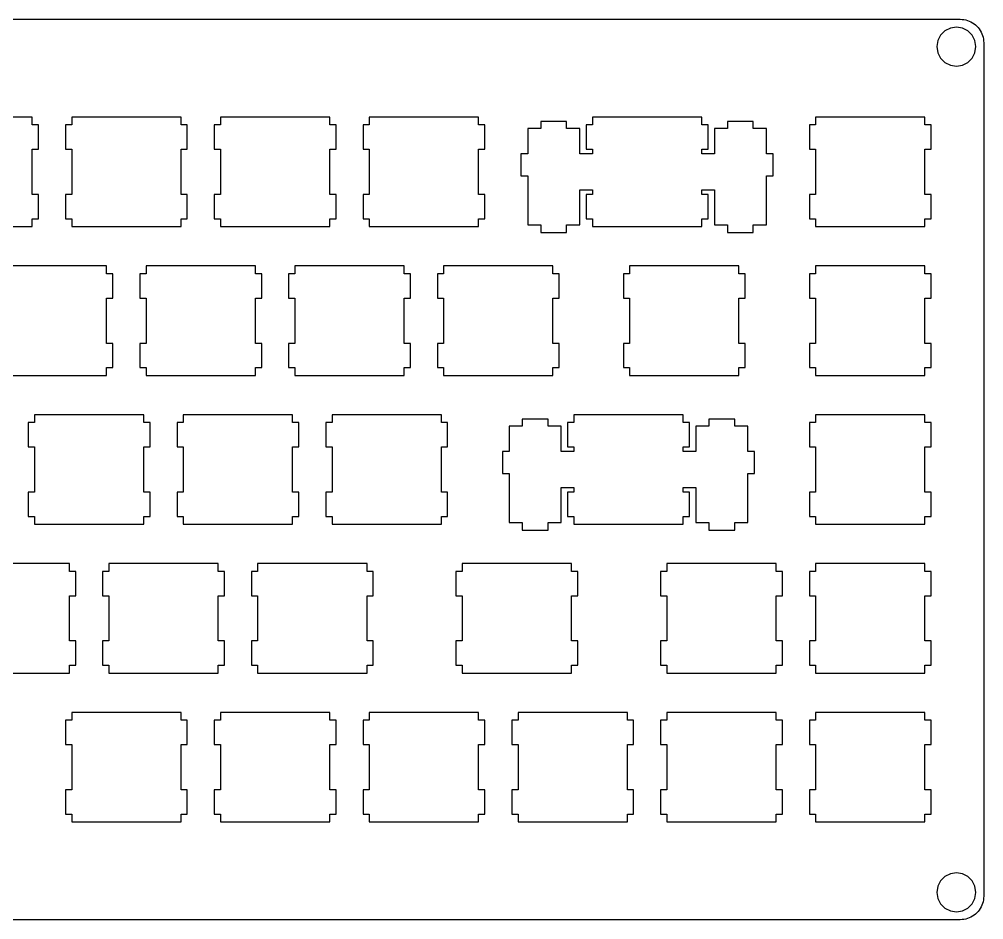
# Model space of a CAD drawing. Extents: x 0 to 334, y 0 to 115.
# Drawn here: x 210.5 to 333.9, y 0.1 to 115.3 of the extents above; entities that cross this region are included whole.
import ezdxf

# ---------------------------------------------------------------- set-up
doc = ezdxf.new("R2010")
doc.units = 0
doc.layers.get('0').update_dxf_attribs({"linetype": 'CONTINUOUS'})

msp = doc.modelspace()

# ---------------------------------------------------------------- linework, layer by layer
at = {"color": 0}
for p, q in [((3.0937, 115.345), (330.944, 115.343)), ((330.944, 115.343), (331.178, 115.334)), ((331.178, 115.334), (331.413, 115.307)), ((331.413, 115.307), (331.644, 115.261)), ((331.644, 115.261), (331.87, 115.197)), ((331.87, 115.197), (332.092, 115.116)), ((332.092, 115.116), (332.304, 115.018)), ((332.304, 115.018), (332.511, 114.901)), ((332.511, 114.901), (332.706, 114.771)), ((328.973, 113.866), (328.421, 113.313)), ((329.671, 114.223), (328.973, 113.866)), ((330.444, 114.343), (329.671, 114.223)), ((331.216, 114.223), (330.444, 114.343)), ((331.913, 113.866), (331.216, 114.223)), ((332.466, 113.313), (331.913, 113.866)), ((332.706, 114.771), (332.891, 114.625)), ((332.891, 114.625), (333.065, 114.465)), ((333.065, 114.465), (333.225, 114.292)), ((333.225, 114.292), (333.371, 114.107)), ((333.371, 114.107), (333.5, 113.913)), ((333.5, 113.913), (333.616, 113.705)), ((333.616, 113.705), (333.715, 113.492)), ((328.065, 112.616), (327.944, 111.843)), ((328.421, 113.313), (328.065, 112.616)), ((332.821, 112.616), (332.466, 113.313)), ((332.944, 111.843), (332.821, 112.616)), ((333.715, 113.492), (333.797, 113.271)), ((333.797, 113.271), (333.861, 113.046)), ((333.861, 113.046), (333.907, 112.813)), ((333.907, 112.813), (333.933, 112.579)), ((333.933, 112.579), (333.944, 112.343)), ((327.944, 111.843), (328.065, 111.071)), ((332.821, 111.071), (332.944, 111.843)), ((333.944, 112.343), (333.944, 3.0937)), ((328.065, 111.071), (328.421, 110.374)), ((328.421, 110.374), (328.973, 109.821)), ((331.913, 109.821), (332.466, 110.374)), ((332.466, 110.374), (332.821, 111.071)), ((328.973, 109.821), (329.671, 109.466)), ((329.671, 109.466), (330.444, 109.345)), ((330.444, 109.345), (331.216, 109.466)), ((331.216, 109.466), (331.913, 109.821)), ((212.119, 102.818), (198.119, 102.818)), ((212.119, 101.819), (212.119, 102.818)), ((217.169, 102.818), (217.169, 101.819)), ((231.169, 102.818), (217.169, 102.818)), ((231.169, 101.819), (231.169, 102.818)), ((236.219, 102.818), (236.219, 101.819)), ((250.219, 102.818), (236.219, 102.818)), ((250.219, 101.819), (250.219, 102.818)), ((255.269, 102.818), (255.269, 101.819)), ((269.269, 102.818), (255.269, 102.818)), ((269.269, 101.819), (269.269, 102.818)), ((283.844, 102.818), (283.844, 101.819)), ((297.844, 102.818), (283.844, 102.818)), ((297.844, 101.819), (297.844, 102.818)), ((312.419, 102.818), (312.419, 101.819)), ((326.419, 102.818), (312.419, 102.818)), ((326.419, 101.819), (326.419, 102.818)), ((212.919, 101.819), (212.119, 101.819)), ((212.919, 98.7185), (212.919, 101.819)), ((217.169, 101.819), (216.368, 101.819)), ((216.368, 101.819), (216.368, 98.7185)), ((231.969, 101.819), (231.169, 101.819)), ((231.969, 98.7185), (231.969, 101.819)), ((236.219, 101.819), (235.418, 101.819)), ((235.418, 101.819), (235.418, 98.7185)), ((251.019, 101.819), (250.219, 101.819)), ((251.019, 98.7185), (251.019, 101.819)), ((255.269, 101.819), (254.468, 101.819)), ((254.468, 101.819), (254.468, 98.7185)), ((270.069, 101.819), (269.269, 101.819)), ((270.069, 98.7185), (270.069, 101.819)), ((277.243, 101.349), (275.569, 101.349)), ((275.569, 101.349), (275.569, 98.1191)), ((280.544, 102.269), (277.243, 102.269)), ((277.243, 102.269), (277.243, 101.349)), ((280.544, 101.349), (280.544, 102.269)), ((282.218, 101.349), (280.544, 101.349)), ((282.218, 98.1191), (282.218, 101.349)), ((283.844, 101.819), (283.043, 101.819)), ((283.043, 101.819), (283.043, 98.7185)), ((298.644, 101.819), (297.844, 101.819)), ((298.644, 98.7185), (298.644, 101.819)), ((301.144, 101.349), (299.468, 101.349)), ((299.468, 101.349), (299.468, 98.1191)), ((304.443, 102.269), (301.144, 102.269)), ((301.144, 102.269), (301.144, 101.349)), ((304.443, 101.349), (304.443, 102.269)), ((306.119, 101.349), (304.443, 101.349)), ((306.119, 98.1191), (306.119, 101.349)), ((312.419, 101.819), (311.618, 101.819)), ((311.618, 101.819), (311.618, 98.7185)), ((327.219, 101.819), (326.419, 101.819)), ((327.219, 98.7185), (327.219, 101.819)), ((212.119, 92.9199), (212.119, 98.7185)), ((212.119, 98.7185), (212.919, 98.7185)), ((216.368, 98.7185), (217.169, 98.7185)), ((217.169, 98.7185), (217.169, 92.9199)), ((231.169, 92.9199), (231.169, 98.7185)), ((231.169, 98.7185), (231.969, 98.7185)), ((235.418, 98.7185), (236.219, 98.7185)), ((236.219, 98.7185), (236.219, 92.9199)), ((250.219, 92.9199), (250.219, 98.7185)), ((250.219, 98.7185), (251.019, 98.7185)), ((254.468, 98.7185), (255.269, 98.7185)), ((255.269, 98.7185), (255.269, 92.9199)), ((269.269, 92.9199), (269.269, 98.7185)), ((269.269, 98.7185), (270.069, 98.7185)), ((275.569, 98.1191), (274.694, 98.1191)), ((274.694, 98.1191), (274.694, 95.3188)), ((283.844, 98.1191), (282.218, 98.1191)), ((283.043, 98.7185), (283.844, 98.7185)), ((283.844, 98.7185), (283.844, 98.1191)), ((297.844, 98.1191), (297.844, 98.7185)), ((297.844, 98.7185), (298.644, 98.7185)), ((299.468, 98.1191), (297.844, 98.1191)), ((306.994, 98.1191), (306.119, 98.1191)), ((306.994, 95.3188), (306.994, 98.1191)), ((311.618, 98.7185), (312.419, 98.7185)), ((312.419, 98.7185), (312.419, 92.9199)), ((326.419, 92.9199), (326.419, 98.7185)), ((326.419, 98.7185), (327.219, 98.7185)), ((274.694, 95.3188), (275.569, 95.3188)), ((275.569, 95.3188), (275.569, 89.0489)), ((306.119, 89.0489), (306.119, 95.3188)), ((306.119, 95.3188), (306.994, 95.3188)), ((212.919, 92.9199), (212.119, 92.9199)), ((212.919, 89.8179), (212.919, 92.9199)), ((217.169, 92.9199), (216.368, 92.9199)), ((216.368, 92.9199), (216.368, 89.8179)), ((231.969, 92.9199), (231.169, 92.9199)), ((231.969, 89.8179), (231.969, 92.9199)), ((236.219, 92.9199), (235.418, 92.9199)), ((235.418, 92.9199), (235.418, 89.8179)), ((251.019, 92.9199), (250.219, 92.9199)), ((251.019, 89.8179), (251.019, 92.9199)), ((255.269, 92.9199), (254.468, 92.9199)), ((254.468, 92.9199), (254.468, 89.8179)), ((270.069, 92.9199), (269.269, 92.9199)), ((270.069, 89.8179), (270.069, 92.9199)), ((282.218, 89.0489), (282.218, 93.5179)), ((282.218, 93.5179), (283.844, 93.5179)), ((283.844, 92.9199), (283.043, 92.9199)), ((283.043, 92.9199), (283.043, 89.8179)), ((283.844, 93.5179), (283.844, 92.9199)), ((297.844, 92.9199), (297.844, 93.5179)), ((297.844, 93.5179), (299.468, 93.5179)), ((298.644, 92.9199), (297.844, 92.9199)), ((298.644, 89.8179), (298.644, 92.9199)), ((299.468, 93.5179), (299.468, 89.0489)), ((312.419, 92.9199), (311.618, 92.9199)), ((311.618, 92.9199), (311.618, 89.8179)), ((327.219, 92.9199), (326.419, 92.9199)), ((327.219, 89.8179), (327.219, 92.9199)), ((212.119, 88.8189), (212.119, 89.8179)), ((212.119, 89.8179), (212.919, 89.8179)), ((216.368, 89.8179), (217.169, 89.8179)), ((217.169, 89.8179), (217.169, 88.8189)), ((231.169, 88.8189), (231.169, 89.8179)), ((231.169, 89.8179), (231.969, 89.8179)), ((235.418, 89.8179), (236.219, 89.8179)), ((236.219, 89.8179), (236.219, 88.8189)), ((250.219, 88.8189), (250.219, 89.8179)), ((250.219, 89.8179), (251.019, 89.8179)), ((254.468, 89.8179), (255.269, 89.8179)), ((255.269, 89.8179), (255.269, 88.8189)), ((269.269, 88.8189), (269.269, 89.8179)), ((269.269, 89.8179), (270.069, 89.8179)), ((275.569, 89.0489), (277.243, 89.0489)), ((277.243, 89.0489), (277.243, 88.0678)), ((280.544, 88.0678), (280.544, 89.0489)), ((280.544, 89.0489), (282.218, 89.0489)), ((283.043, 89.8179), (283.844, 89.8179)), ((283.844, 89.8179), (283.844, 88.8189)), ((297.844, 88.8189), (297.844, 89.8179)), ((297.844, 89.8179), (298.644, 89.8179)), ((299.468, 89.0489), (301.144, 89.0489)), ((301.144, 89.0489), (301.144, 88.0678)), ((304.443, 88.0678), (304.443, 89.0489)), ((304.443, 89.0489), (306.119, 89.0489)), ((311.618, 89.8179), (312.419, 89.8179)), ((312.419, 89.8179), (312.419, 88.8189)), ((326.419, 88.8189), (326.419, 89.8179)), ((326.419, 89.8179), (327.219, 89.8179)), ((198.119, 88.8189), (212.119, 88.8189)), ((217.169, 88.8189), (231.169, 88.8189)), ((236.219, 88.8189), (250.219, 88.8189)), ((255.269, 88.8189), (269.269, 88.8189)), ((277.243, 88.0678), (280.544, 88.0678)), ((283.844, 88.8189), (297.844, 88.8189)), ((301.144, 88.0678), (304.443, 88.0678)), ((312.419, 88.8189), (326.419, 88.8189)), ((221.644, 83.7681), (207.644, 83.7681)), ((221.644, 82.7691), (221.644, 83.7681)), ((222.444, 82.7691), (221.644, 82.7691)), ((222.444, 79.6685), (222.444, 82.7691)), ((226.694, 82.7691), (225.893, 82.7691)), ((225.893, 82.7691), (225.893, 79.6685)), ((226.694, 83.7681), (226.694, 82.7691)), ((240.694, 83.7681), (226.694, 83.7681)), ((240.694, 82.7691), (240.694, 83.7681)), ((241.494, 82.7691), (240.694, 82.7691)), ((241.494, 79.6685), (241.494, 82.7691)), ((245.744, 82.7691), (244.943, 82.7691)), ((244.943, 82.7691), (244.943, 79.6685)), ((245.744, 83.7681), (245.744, 82.7691)), ((259.744, 83.7681), (245.744, 83.7681)), ((259.744, 82.7691), (259.744, 83.7681)), ((260.544, 82.7691), (259.744, 82.7691)), ((260.544, 79.6685), (260.544, 82.7691)), ((264.794, 82.7691), (263.993, 82.7691)), ((263.993, 82.7691), (263.993, 79.6685)), ((264.794, 83.7681), (264.794, 82.7691)), ((278.794, 83.7681), (264.794, 83.7681)), ((278.794, 82.7691), (278.794, 83.7681)), ((279.594, 82.7691), (278.794, 82.7691)), ((279.594, 79.6685), (279.594, 82.7691)), ((288.605, 82.7691), (287.806, 82.7691)), ((287.806, 82.7691), (287.806, 79.6685)), ((288.605, 83.7681), (288.605, 82.7691)), ((302.606, 83.7681), (288.605, 83.7681)), ((302.606, 82.7691), (302.606, 83.7681)), ((303.405, 82.7691), (302.606, 82.7691)), ((303.405, 79.6685), (303.405, 82.7691)), ((312.419, 82.7691), (311.618, 82.7691)), ((311.618, 82.7691), (311.618, 79.6685)), ((312.419, 83.7681), (312.419, 82.7691)), ((326.419, 83.7681), (312.419, 83.7681)), ((326.419, 82.7691), (326.419, 83.7681)), ((327.219, 82.7691), (326.419, 82.7691)), ((327.219, 79.6685), (327.219, 82.7691)), ((221.644, 73.8685), (221.644, 79.6685)), ((221.644, 79.6685), (222.444, 79.6685)), ((225.893, 79.6685), (226.694, 79.6685)), ((226.694, 79.6685), (226.694, 73.8685)), ((240.694, 73.8685), (240.694, 79.6685)), ((240.694, 79.6685), (241.494, 79.6685)), ((244.943, 79.6685), (245.744, 79.6685)), ((245.744, 79.6685), (245.744, 73.8685)), ((259.744, 73.8685), (259.744, 79.6685)), ((259.744, 79.6685), (260.544, 79.6685)), ((263.993, 79.6685), (264.794, 79.6685)), ((264.794, 79.6685), (264.794, 73.8685)), ((278.794, 73.8685), (278.794, 79.6685)), ((278.794, 79.6685), (279.594, 79.6685)), ((287.806, 79.6685), (288.605, 79.6685)), ((288.605, 79.6685), (288.605, 73.8685)), ((302.606, 73.8685), (302.606, 79.6685)), ((302.606, 79.6685), (303.405, 79.6685)), ((311.618, 79.6685), (312.419, 79.6685)), ((312.419, 79.6685), (312.419, 73.8685)), ((326.419, 73.8685), (326.419, 79.6685)), ((326.419, 79.6685), (327.219, 79.6685)), ((222.444, 73.8685), (221.644, 73.8685)), ((222.444, 70.7679), (222.444, 73.8685)), ((226.694, 73.8685), (225.893, 73.8685)), ((225.893, 73.8685), (225.893, 70.7679)), ((241.494, 73.8685), (240.694, 73.8685)), ((241.494, 70.7679), (241.494, 73.8685)), ((245.744, 73.8685), (244.943, 73.8685)), ((244.943, 73.8685), (244.943, 70.7679)), ((260.544, 73.8685), (259.744, 73.8685)), ((260.544, 70.7679), (260.544, 73.8685)), ((264.794, 73.8685), (263.993, 73.8685)), ((263.993, 73.8685), (263.993, 70.7679)), ((279.594, 73.8685), (278.794, 73.8685)), ((279.594, 70.7679), (279.594, 73.8685)), ((288.605, 73.8685), (287.806, 73.8685)), ((287.806, 73.8685), (287.806, 70.7679)), ((303.405, 73.8685), (302.606, 73.8685)), ((303.405, 70.7679), (303.405, 73.8685)), ((312.419, 73.8685), (311.618, 73.8685)), ((311.618, 73.8685), (311.618, 70.7679)), ((327.219, 73.8685), (326.419, 73.8685)), ((327.219, 70.7679), (327.219, 73.8685)), ((221.644, 69.7689), (221.644, 70.7679)), ((221.644, 70.7679), (222.444, 70.7679)), ((225.893, 70.7679), (226.694, 70.7679)), ((226.694, 70.7679), (226.694, 69.7689)), ((240.694, 69.7689), (240.694, 70.7679)), ((240.694, 70.7679), (241.494, 70.7679)), ((244.943, 70.7679), (245.744, 70.7679)), ((245.744, 70.7679), (245.744, 69.7689)), ((259.744, 69.7689), (259.744, 70.7679)), ((259.744, 70.7679), (260.544, 70.7679)), ((263.993, 70.7679), (264.794, 70.7679)), ((264.794, 70.7679), (264.794, 69.7689)), ((278.794, 69.7689), (278.794, 70.7679)), ((278.794, 70.7679), (279.594, 70.7679)), ((287.806, 70.7679), (288.605, 70.7679)), ((288.605, 70.7679), (288.605, 69.7689)), ((302.606, 69.7689), (302.606, 70.7679)), ((302.606, 70.7679), (303.405, 70.7679)), ((311.618, 70.7679), (312.419, 70.7679)), ((312.419, 70.7679), (312.419, 69.7689)), ((326.419, 69.7689), (326.419, 70.7679)), ((326.419, 70.7679), (327.219, 70.7679)), ((207.644, 69.7689), (221.644, 69.7689)), ((226.694, 69.7689), (240.694, 69.7689)), ((245.744, 69.7689), (259.744, 69.7689)), ((264.794, 69.7689), (278.794, 69.7689)), ((288.605, 69.7689), (302.606, 69.7689)), ((312.419, 69.7689), (326.419, 69.7689)), ((212.405, 64.7181), (212.405, 63.7191)), ((226.406, 64.7181), (212.405, 64.7181)), ((226.406, 63.7191), (226.406, 64.7181)), ((231.455, 64.7181), (231.455, 63.7191)), ((245.456, 64.7181), (231.455, 64.7181)), ((245.456, 63.7191), (245.456, 64.7181)), ((250.505, 64.7181), (250.505, 63.7191)), ((264.506, 64.7181), (250.505, 64.7181)), ((264.506, 63.7191), (264.506, 64.7181)), ((281.462, 64.7181), (281.462, 63.7191)), ((295.462, 64.7181), (281.462, 64.7181)), ((295.462, 63.7191), (295.462, 64.7181)), ((312.419, 64.7181), (312.419, 63.7191)), ((326.419, 64.7181), (312.419, 64.7181)), ((326.419, 63.7191), (326.419, 64.7181)), ((212.405, 63.7191), (211.606, 63.7191)), ((211.606, 63.7191), (211.606, 60.6185)), ((227.205, 63.7191), (226.406, 63.7191)), ((227.205, 60.6185), (227.205, 63.7191)), ((231.455, 63.7191), (230.656, 63.7191)), ((230.656, 63.7191), (230.656, 60.6185)), ((246.255, 63.7191), (245.456, 63.7191)), ((246.255, 60.6185), (246.255, 63.7191)), ((250.505, 63.7191), (249.706, 63.7191)), ((249.706, 63.7191), (249.706, 60.6185)), ((265.305, 63.7191), (264.506, 63.7191)), ((265.305, 60.6185), (265.305, 63.7191)), ((274.862, 63.2478), (273.187, 63.2478)), ((273.187, 63.2478), (273.187, 60.0177)), ((278.161, 64.1685), (274.862, 64.1685)), ((274.862, 64.1685), (274.862, 63.2478)), ((278.161, 63.2478), (278.161, 64.1685)), ((279.837, 63.2478), (278.161, 63.2478)), ((279.837, 60.0177), (279.837, 63.2478)), ((281.462, 63.7191), (280.662, 63.7191)), ((280.662, 63.7191), (280.662, 60.6185)), ((296.262, 63.7191), (295.462, 63.7191)), ((296.262, 60.6185), (296.262, 63.7191)), ((298.762, 63.2478), (297.087, 63.2478)), ((297.087, 63.2478), (297.087, 60.0177)), ((302.062, 64.1685), (298.762, 64.1685)), ((298.762, 64.1685), (298.762, 63.2478)), ((302.062, 63.2478), (302.062, 64.1685)), ((303.736, 63.2478), (302.062, 63.2478)), ((303.736, 60.0177), (303.736, 63.2478)), ((312.419, 63.7191), (311.618, 63.7191)), ((311.618, 63.7191), (311.618, 60.6185)), ((327.219, 63.7191), (326.419, 63.7191)), ((327.219, 60.6185), (327.219, 63.7191)), ((211.606, 60.6185), (212.405, 60.6185)), ((212.405, 60.6185), (212.405, 54.8185)), ((226.406, 54.8185), (226.406, 60.6185)), ((226.406, 60.6185), (227.205, 60.6185)), ((230.656, 60.6185), (231.455, 60.6185)), ((231.455, 60.6185), (231.455, 54.8185)), ((245.456, 54.8185), (245.456, 60.6185)), ((245.456, 60.6185), (246.255, 60.6185)), ((249.706, 60.6185), (250.505, 60.6185)), ((250.505, 60.6185), (250.505, 54.8185)), ((264.506, 54.8185), (264.506, 60.6185)), ((264.506, 60.6185), (265.305, 60.6185)), ((280.662, 60.6185), (281.462, 60.6185)), ((281.462, 60.6185), (281.462, 60.0177)), ((295.462, 60.0177), (295.462, 60.6185)), ((295.462, 60.6185), (296.262, 60.6185)), ((311.618, 60.6185), (312.419, 60.6185)), ((312.419, 60.6185), (312.419, 54.8185)), ((326.419, 54.8185), (326.419, 60.6185)), ((326.419, 60.6185), (327.219, 60.6185)), ((273.187, 60.0177), (272.311, 60.0177)), ((272.311, 60.0177), (272.311, 57.2188)), ((281.462, 60.0177), (279.837, 60.0177)), ((297.087, 60.0177), (295.462, 60.0177)), ((304.611, 60.0177), (303.736, 60.0177)), ((304.611, 57.2188), (304.611, 60.0177)), ((272.311, 57.2188), (273.187, 57.2188)), ((273.187, 57.2188), (273.187, 50.9475)), ((303.736, 50.9475), (303.736, 57.2188)), ((303.736, 57.2188), (304.611, 57.2188)), ((212.405, 54.8185), (211.606, 54.8185)), ((211.606, 54.8185), (211.606, 51.7179)), ((227.205, 54.8185), (226.406, 54.8185)), ((227.205, 51.7179), (227.205, 54.8185)), ((231.455, 54.8185), (230.656, 54.8185)), ((230.656, 54.8185), (230.656, 51.7179)), ((246.255, 54.8185), (245.456, 54.8185)), ((246.255, 51.7179), (246.255, 54.8185)), ((250.505, 54.8185), (249.706, 54.8185)), ((249.706, 54.8185), (249.706, 51.7179)), ((265.305, 54.8185), (264.506, 54.8185)), ((265.305, 51.7179), (265.305, 54.8185)), ((279.837, 50.9475), (279.837, 55.4179)), ((279.837, 55.4179), (281.462, 55.4179)), ((281.462, 54.8185), (280.662, 54.8185)), ((280.662, 54.8185), (280.662, 51.7179)), ((281.462, 55.4179), (281.462, 54.8185)), ((295.462, 54.8185), (295.462, 55.4179)), ((295.462, 55.4179), (297.087, 55.4179)), ((296.262, 54.8185), (295.462, 54.8185)), ((296.262, 51.7179), (296.262, 54.8185)), ((297.087, 55.4179), (297.087, 50.9475)), ((312.419, 54.8185), (311.618, 54.8185)), ((311.618, 54.8185), (311.618, 51.7179)), ((327.219, 54.8185), (326.419, 54.8185)), ((327.219, 51.7179), (327.219, 54.8185)), ((211.606, 51.7179), (212.405, 51.7179)), ((212.405, 51.7179), (212.405, 50.7189)), ((212.405, 50.7189), (226.406, 50.7189)), ((226.406, 50.7189), (226.406, 51.7179)), ((226.406, 51.7179), (227.205, 51.7179)), ((230.656, 51.7179), (231.455, 51.7179)), ((231.455, 51.7179), (231.455, 50.7189)), ((231.455, 50.7189), (245.456, 50.7189)), ((245.456, 50.7189), (245.456, 51.7179)), ((245.456, 51.7179), (246.255, 51.7179)), ((249.706, 51.7179), (250.505, 51.7179)), ((250.505, 51.7179), (250.505, 50.7189)), ((250.505, 50.7189), (264.506, 50.7189)), ((264.506, 50.7189), (264.506, 51.7179)), ((264.506, 51.7179), (265.305, 51.7179)), ((273.187, 50.9475), (274.862, 50.9475)), ((274.862, 50.9475), (274.862, 49.9678)), ((278.161, 49.9678), (278.161, 50.9475)), ((278.161, 50.9475), (279.837, 50.9475)), ((280.662, 51.7179), (281.462, 51.7179)), ((281.462, 51.7179), (281.462, 50.7189)), ((281.462, 50.7189), (295.462, 50.7189)), ((295.462, 50.7189), (295.462, 51.7179)), ((295.462, 51.7179), (296.262, 51.7179)), ((297.087, 50.9475), (298.762, 50.9475)), ((298.762, 50.9475), (298.762, 49.9678)), ((302.062, 49.9678), (302.062, 50.9475)), ((302.062, 50.9475), (303.736, 50.9475)), ((311.618, 51.7179), (312.419, 51.7179)), ((312.419, 51.7179), (312.419, 50.7189)), ((312.419, 50.7189), (326.419, 50.7189)), ((326.419, 50.7189), (326.419, 51.7179)), ((326.419, 51.7179), (327.219, 51.7179)), ((274.862, 49.9678), (278.161, 49.9678)), ((298.762, 49.9678), (302.062, 49.9678)), ((216.881, 45.6681), (202.88, 45.6681)), ((216.881, 44.6691), (216.881, 45.6681)), ((217.68, 44.6691), (216.881, 44.6691)), ((217.68, 41.5685), (217.68, 44.6691)), ((221.93, 44.6691), (221.131, 44.6691)), ((221.131, 44.6691), (221.131, 41.5685)), ((221.93, 45.6681), (221.93, 44.6691)), ((235.931, 45.6681), (221.93, 45.6681)), ((235.931, 44.6691), (235.931, 45.6681)), ((236.73, 44.6691), (235.931, 44.6691)), ((236.73, 41.5685), (236.73, 44.6691)), ((240.98, 44.6691), (240.181, 44.6691)), ((240.181, 44.6691), (240.181, 41.5685)), ((240.98, 45.6681), (240.98, 44.6691)), ((254.981, 45.6681), (240.98, 45.6681)), ((254.981, 44.6691), (254.981, 45.6681)), ((255.78, 44.6691), (254.981, 44.6691)), ((255.78, 41.5685), (255.78, 44.6691)), ((267.176, 44.6691), (266.375, 44.6691)), ((266.375, 44.6691), (266.375, 41.5685)), ((267.176, 45.6681), (267.176, 44.6691)), ((281.175, 45.6681), (267.176, 45.6681)), ((281.175, 44.6691), (281.175, 45.6681)), ((281.974, 44.6691), (281.175, 44.6691)), ((281.974, 41.5685), (281.974, 44.6691)), ((293.369, 44.6691), (292.568, 44.6691)), ((292.568, 44.6691), (292.568, 41.5685)), ((293.369, 45.6681), (293.369, 44.6691)), ((307.369, 45.6681), (293.369, 45.6681)), ((307.369, 44.6691), (307.369, 45.6681)), ((308.169, 44.6691), (307.369, 44.6691)), ((308.169, 41.5685), (308.169, 44.6691)), ((312.419, 44.6691), (311.618, 44.6691)), ((311.618, 44.6691), (311.618, 41.5685)), ((312.419, 45.6681), (312.419, 44.6691)), ((326.419, 45.6681), (312.419, 45.6681)), ((326.419, 44.6691), (326.419, 45.6681)), ((327.219, 44.6691), (326.419, 44.6691)), ((327.219, 41.5685), (327.219, 44.6691)), ((216.881, 35.7685), (216.881, 41.5685)), ((216.881, 41.5685), (217.68, 41.5685)), ((221.131, 41.5685), (221.93, 41.5685)), ((221.93, 41.5685), (221.93, 35.7685)), ((235.931, 35.7685), (235.931, 41.5685)), ((235.931, 41.5685), (236.73, 41.5685)), ((240.181, 41.5685), (240.98, 41.5685)), ((240.98, 41.5685), (240.98, 35.7685)), ((254.981, 35.7685), (254.981, 41.5685)), ((254.981, 41.5685), (255.78, 41.5685)), ((266.375, 41.5685), (267.176, 41.5685)), ((267.176, 41.5685), (267.176, 35.7685)), ((281.175, 35.7685), (281.175, 41.5685)), ((281.175, 41.5685), (281.974, 41.5685)), ((292.568, 41.5685), (293.369, 41.5685)), ((293.369, 41.5685), (293.369, 35.7685)), ((307.369, 35.7685), (307.369, 41.5685)), ((307.369, 41.5685), (308.169, 41.5685)), ((311.618, 41.5685), (312.419, 41.5685)), ((312.419, 41.5685), (312.419, 35.7685)), ((326.419, 35.7685), (326.419, 41.5685)), ((326.419, 41.5685), (327.219, 41.5685)), ((217.68, 35.7685), (216.881, 35.7685)), ((217.68, 32.6678), (217.68, 35.7685)), ((221.93, 35.7685), (221.131, 35.7685)), ((221.131, 35.7685), (221.131, 32.6678)), ((236.73, 35.7685), (235.931, 35.7685)), ((236.73, 32.6678), (236.73, 35.7685)), ((240.98, 35.7685), (240.181, 35.7685)), ((240.181, 35.7685), (240.181, 32.6678)), ((255.78, 35.7685), (254.981, 35.7685)), ((255.78, 32.6678), (255.78, 35.7685)), ((267.176, 35.7685), (266.375, 35.7685)), ((266.375, 35.7685), (266.375, 32.6678)), ((281.974, 35.7685), (281.175, 35.7685)), ((281.974, 32.6678), (281.974, 35.7685)), ((293.369, 35.7685), (292.568, 35.7685)), ((292.568, 35.7685), (292.568, 32.6678)), ((308.169, 35.7685), (307.369, 35.7685)), ((308.169, 32.6678), (308.169, 35.7685)), ((312.419, 35.7685), (311.618, 35.7685)), ((311.618, 35.7685), (311.618, 32.6678)), ((327.219, 35.7685), (326.419, 35.7685)), ((327.219, 32.6678), (327.219, 35.7685)), ((216.881, 31.6687), (216.881, 32.6678)), ((216.881, 32.6678), (217.68, 32.6678)), ((221.131, 32.6678), (221.93, 32.6678)), ((221.93, 32.6678), (221.93, 31.6687)), ((235.931, 31.6687), (235.931, 32.6678)), ((235.931, 32.6678), (236.73, 32.6678)), ((240.181, 32.6678), (240.98, 32.6678)), ((240.98, 32.6678), (240.98, 31.6687)), ((254.981, 31.6687), (254.981, 32.6678)), ((254.981, 32.6678), (255.78, 32.6678)), ((266.375, 32.6678), (267.176, 32.6678)), ((267.176, 32.6678), (267.176, 31.6687)), ((281.175, 31.6687), (281.175, 32.6678)), ((281.175, 32.6678), (281.974, 32.6678)), ((292.568, 32.6678), (293.369, 32.6678)), ((293.369, 32.6678), (293.369, 31.6687)), ((307.369, 31.6687), (307.369, 32.6678)), ((307.369, 32.6678), (308.169, 32.6678)), ((311.618, 32.6678), (312.419, 32.6678)), ((312.419, 32.6678), (312.419, 31.6687)), ((326.419, 31.6687), (326.419, 32.6678)), ((326.419, 32.6678), (327.219, 32.6678)), ((202.88, 31.6687), (216.881, 31.6687)), ((221.93, 31.6687), (235.931, 31.6687)), ((240.98, 31.6687), (254.981, 31.6687)), ((267.176, 31.6687), (281.175, 31.6687)), ((293.369, 31.6687), (307.369, 31.6687)), ((312.419, 31.6687), (326.419, 31.6687)), ((217.169, 26.6182), (217.169, 25.6191)), ((231.169, 26.6182), (217.169, 26.6182)), ((231.169, 25.6191), (231.169, 26.6182)), ((236.219, 26.6182), (236.219, 25.6191)), ((250.219, 26.6182), (236.219, 26.6182)), ((250.219, 25.6191), (250.219, 26.6182)), ((255.269, 26.6182), (255.269, 25.6191)), ((269.269, 26.6182), (255.269, 26.6182)), ((269.269, 25.6191), (269.269, 26.6182)), ((274.319, 26.6182), (274.319, 25.6191)), ((288.319, 26.6182), (274.319, 26.6182)), ((288.319, 25.6191), (288.319, 26.6182)), ((293.369, 26.6182), (293.369, 25.6191)), ((307.369, 26.6182), (293.369, 26.6182)), ((307.369, 25.6191), (307.369, 26.6182)), ((312.419, 26.6182), (312.419, 25.6191)), ((326.419, 26.6182), (312.419, 26.6182)), ((326.419, 25.6191), (326.419, 26.6182)), ((217.169, 25.6191), (216.368, 25.6191)), ((216.368, 25.6191), (216.368, 22.5185)), ((231.969, 25.6191), (231.169, 25.6191)), ((231.969, 22.5185), (231.969, 25.6191)), ((236.219, 25.6191), (235.418, 25.6191)), ((235.418, 25.6191), (235.418, 22.5185)), ((251.019, 25.6191), (250.219, 25.6191)), ((251.019, 22.5185), (251.019, 25.6191)), ((255.269, 25.6191), (254.468, 25.6191)), ((254.468, 25.6191), (254.468, 22.5185)), ((270.069, 25.6191), (269.269, 25.6191)), ((270.069, 22.5185), (270.069, 25.6191)), ((274.319, 25.6191), (273.518, 25.6191)), ((273.518, 25.6191), (273.518, 22.5185)), ((289.119, 25.6191), (288.319, 25.6191)), ((289.119, 22.5185), (289.119, 25.6191)), ((293.369, 25.6191), (292.568, 25.6191)), ((292.568, 25.6191), (292.568, 22.5185)), ((308.169, 25.6191), (307.369, 25.6191)), ((308.169, 22.5185), (308.169, 25.6191)), ((312.419, 25.6191), (311.618, 25.6191)), ((311.618, 25.6191), (311.618, 22.5185)), ((327.219, 25.6191), (326.419, 25.6191)), ((327.219, 22.5185), (327.219, 25.6191)), ((216.368, 22.5185), (217.169, 22.5185)), ((217.169, 22.5185), (217.169, 16.7184)), ((231.169, 16.7184), (231.169, 22.5185)), ((231.169, 22.5185), (231.969, 22.5185)), ((235.418, 22.5185), (236.219, 22.5185)), ((236.219, 22.5185), (236.219, 16.7184)), ((250.219, 16.7184), (250.219, 22.5185)), ((250.219, 22.5185), (251.019, 22.5185)), ((254.468, 22.5185), (255.269, 22.5185)), ((255.269, 22.5185), (255.269, 16.7184)), ((269.269, 16.7184), (269.269, 22.5185)), ((269.269, 22.5185), (270.069, 22.5185)), ((273.518, 22.5185), (274.319, 22.5185)), ((274.319, 22.5185), (274.319, 16.7184)), ((288.319, 16.7184), (288.319, 22.5185)), ((288.319, 22.5185), (289.119, 22.5185)), ((292.568, 22.5185), (293.369, 22.5185)), ((293.369, 22.5185), (293.369, 16.7184)), ((307.369, 16.7184), (307.369, 22.5185)), ((307.369, 22.5185), (308.169, 22.5185)), ((311.618, 22.5185), (312.419, 22.5185)), ((312.419, 22.5185), (312.419, 16.7184)), ((326.419, 16.7184), (326.419, 22.5185)), ((326.419, 22.5185), (327.219, 22.5185)), ((217.169, 16.7184), (216.368, 16.7184)), ((216.368, 16.7184), (216.368, 13.6178)), ((231.969, 16.7184), (231.169, 16.7184)), ((231.969, 13.6178), (231.969, 16.7184)), ((236.219, 16.7184), (235.418, 16.7184)), ((235.418, 16.7184), (235.418, 13.6178)), ((251.019, 16.7184), (250.219, 16.7184)), ((251.019, 13.6178), (251.019, 16.7184)), ((255.269, 16.7184), (254.468, 16.7184)), ((254.468, 16.7184), (254.468, 13.6178)), ((270.069, 16.7184), (269.269, 16.7184)), ((270.069, 13.6178), (270.069, 16.7184)), ((274.319, 16.7184), (273.518, 16.7184)), ((273.518, 16.7184), (273.518, 13.6178)), ((289.119, 16.7184), (288.319, 16.7184)), ((289.119, 13.6178), (289.119, 16.7184)), ((293.369, 16.7184), (292.568, 16.7184)), ((292.568, 16.7184), (292.568, 13.6178)), ((308.169, 16.7184), (307.369, 16.7184)), ((308.169, 13.6178), (308.169, 16.7184)), ((312.419, 16.7184), (311.618, 16.7184)), ((311.618, 16.7184), (311.618, 13.6178)), ((327.219, 16.7184), (326.419, 16.7184)), ((327.219, 13.6178), (327.219, 16.7184)), ((216.368, 13.6178), (217.169, 13.6178)), ((217.169, 13.6178), (217.169, 12.6187)), ((231.169, 12.6187), (231.169, 13.6178)), ((231.169, 13.6178), (231.969, 13.6178)), ((235.418, 13.6178), (236.219, 13.6178)), ((236.219, 13.6178), (236.219, 12.6187)), ((250.219, 12.6187), (250.219, 13.6178)), ((250.219, 13.6178), (251.019, 13.6178)), ((254.468, 13.6178), (255.269, 13.6178)), ((255.269, 13.6178), (255.269, 12.6187)), ((269.269, 12.6187), (269.269, 13.6178)), ((269.269, 13.6178), (270.069, 13.6178)), ((273.518, 13.6178), (274.319, 13.6178)), ((274.319, 13.6178), (274.319, 12.6187)), ((288.319, 12.6187), (288.319, 13.6178)), ((288.319, 13.6178), (289.119, 13.6178)), ((292.568, 13.6178), (293.369, 13.6178)), ((293.369, 13.6178), (293.369, 12.6187)), ((307.369, 12.6187), (307.369, 13.6178)), ((307.369, 13.6178), (308.169, 13.6178)), ((311.618, 13.6178), (312.419, 13.6178)), ((312.419, 13.6178), (312.419, 12.6187)), ((326.419, 12.6187), (326.419, 13.6178)), ((326.419, 13.6178), (327.219, 13.6178)), ((217.169, 12.6187), (231.169, 12.6187)), ((236.219, 12.6187), (250.219, 12.6187)), ((255.269, 12.6187), (269.269, 12.6187)), ((274.319, 12.6187), (288.319, 12.6187)), ((293.369, 12.6187), (307.369, 12.6187)), ((312.419, 12.6187), (326.419, 12.6187)), ((328.421, 5.06293), (328.065, 4.36563)), ((328.973, 5.61552), (328.421, 5.06293)), ((329.671, 5.97105), (328.973, 5.61552)), ((330.444, 6.09367), (329.671, 5.97105)), ((331.216, 5.97105), (330.444, 6.09367)), ((331.913, 5.61552), (331.216, 5.97105)), ((332.466, 5.06293), (331.913, 5.61552)), ((332.821, 4.36563), (332.466, 5.06293)), ((328.065, 4.36563), (327.944, 3.59255)), ((332.944, 3.59255), (332.821, 4.36563)), ((327.944, 3.59255), (328.065, 2.82084)), ((328.065, 2.82084), (328.421, 2.12356)), ((332.466, 2.12356), (332.821, 2.82084)), ((332.821, 2.82084), (332.944, 3.59255)), ((333.907, 2.62378), (333.861, 2.39365)), ((333.933, 2.85805), (333.907, 2.62378)), ((333.944, 3.0937), (333.933, 2.85805)), ((328.421, 2.12356), (328.973, 1.57097)), ((328.973, 1.57097), (329.671, 1.21819)), ((331.216, 1.21819), (331.913, 1.57097)), ((331.913, 1.57097), (332.466, 2.12356)), ((333.371, 1.32981), (333.225, 1.14515)), ((333.5, 1.52687), (333.371, 1.32981)), ((333.616, 1.7322), (333.5, 1.52687)), ((333.715, 1.94579), (333.616, 1.7322)), ((333.797, 2.16628), (333.715, 1.94579)), ((333.861, 2.39365), (333.797, 2.16628)), ((330.944, 0.09371), (3.0937, 0.09371)), ((329.671, 1.21819), (330.444, 1.09279)), ((330.444, 1.09279), (331.216, 1.21819)), ((331.178, 0.10335), (330.944, 0.09371)), ((331.413, 0.13091), (331.178, 0.10335)), ((331.644, 0.17639), (331.413, 0.13091)), ((331.87, 0.23978), (331.644, 0.17639)), ((332.092, 0.32246), (331.87, 0.23978)), ((332.304, 0.42168), (332.092, 0.32246)), ((332.511, 0.53606), (332.304, 0.42168)), ((332.706, 0.66559), (332.511, 0.53606)), ((332.891, 0.81166), (332.706, 0.66559)), ((333.065, 0.97152), (332.891, 0.81166)), ((333.225, 1.14515), (333.065, 0.97152))]:
    msp.add_line(p, q, dxfattribs=at)

doc.saveas('drawing.dxf')
